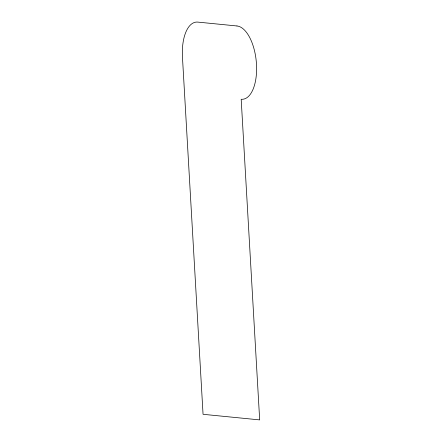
<?xml version="1.0" encoding="UTF-8"?>
<svg xmlns="http://www.w3.org/2000/svg" width="442" height="442" viewBox="0 0 442 442"><rect width="100%" height="100%" fill="white"/><g stroke="black" fill="none" stroke-linecap="round" stroke-linejoin="round"><path stroke-width="0.66" d="M236.956 25.973L197.762 22.1A36.835 17.232 84.2 0 0 182.452 57.024L203.055 414.303L259.675 419.9L241.183 99.262A36.835 17.232 84.2 0 0 256.493 64.339A36.835 17.232 84.2 0 0 236.956 25.973"/></g></svg>
